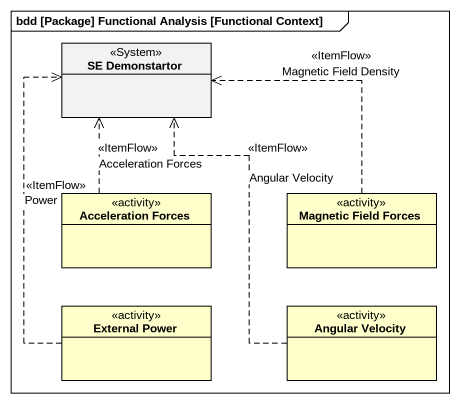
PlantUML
@startuml
mainframe bdd [Package] Functional Analysis [Functional Context]
hide circle
hide empty members
class "SE Demonstartor" as SE_Demonstartor <<System>>
class "Acceleration Forces" as Acceleration_Forces <<activity>> #FFFFCC
class "Magnetic Field Forces" as Magnetic_Field_Forces <<activity>> #FFFFCC
class "External Power" as External_Power <<activity>> #FFFFCC
class "Angular Velocity" as Angular_Velocity <<activity>> #FFFFCC
Acceleration_Forces .up.> SE_Demonstartor : <<ItemFlow>>\nAcceleration Forces
Magnetic_Field_Forces .up.> SE_Demonstartor : <<ItemFlow>>\nMagnetic Field Density
External_Power .up.> SE_Demonstartor : <<ItemFlow>>\nPower
Angular_Velocity .up.> SE_Demonstartor : <<ItemFlow>>\nAngular Velocity
@enduml
